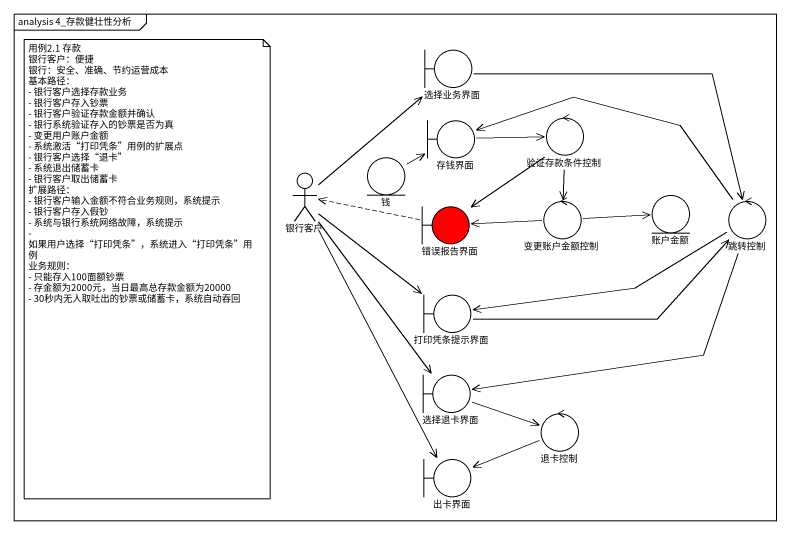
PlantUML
@startuml
mainframe analysis 4_存款健壮性分析
boundary 选择业务界面
boundary 存钱界面
control 验证存款条件控制
entity 钱
actor 银行客户
control 变更账户金额控制
entity 账户金额
control 跳转控制
boundary 错误报告界面 #FF0000
boundary 打印凭条提示界面
boundary 选择退卡界面
control 退卡控制
boundary 出卡界面
选择业务界面 -right-> 跳转控制
存钱界面 -right-> 验证存款条件控制
验证存款条件控制 --> 变更账户金额控制
验证存款条件控制 --> 错误报告界面
钱 -right-> 存钱界面
银行客户 -up-> 选择业务界面
银行客户 --> 打印凭条提示界面
银行客户 --> 选择退卡界面
银行客户 --> 出卡界面
变更账户金额控制 -right-> 账户金额
变更账户金额控制 -left-> 错误报告界面
跳转控制 -left-> 存钱界面
跳转控制 -left-> 打印凭条提示界面
跳转控制 -left-> 选择退卡界面
错误报告界面 .left.> 银行客户
打印凭条提示界面 -right-> 跳转控制
选择退卡界面 -right-> 退卡控制
退卡控制 -left-> 出卡界面
note as N1
  用例2.1 存款
  银行客户：便捷
  银行：安全、准确、节约运营成本
  基本路径：
  - 银行客户选择存款业务
  - 银行客户存入钞票
  - 银行客户验证存款金额并确认
  - 银行系统验证存入的钞票是否为真
  - 变更用户账户金额
  - 系统激活“打印凭条”用例的扩展点
  - 银行客户选择“退卡”
  - 系统退出储蓄卡
  - 银行客户取出储蓄卡
  扩展路径：
  - 银行客户输入金额不符合业务规则，系统提示
  - 银行客户存入假钞
  - 系统与银行系统网络故障，系统提示
  - 如果用户选择“打印凭条”，系统进入“打印凭条”用例
  业务规则：
  - 只能存入100面额钞票
  - 存金额为2000元，当日最高总存款金额为20000
  - 30秒内无人取吐出的钞票或储蓄卡，系统自动吞回
end note
@enduml
